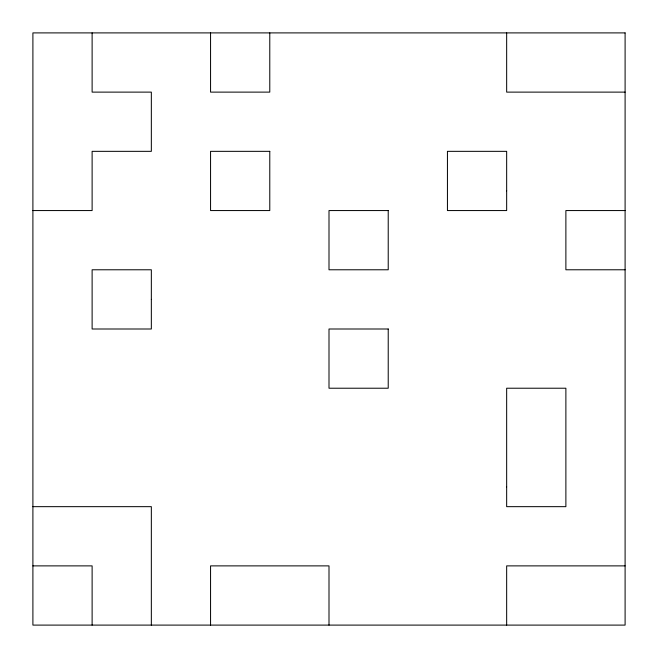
<?xml version="1.0" encoding="UTF-8"?>
<svg xmlns="http://www.w3.org/2000/svg" width="658" height="658" viewBox="0 0 658 658"><rect width="100%" height="100%" fill="white"/><g stroke="black" fill="none" stroke-linecap="round" stroke-linejoin="round"><path stroke-width="0.99" d="M625.1 92.12L506.66 92.12L506.66 32.9M32.9 210.56L92.12 210.56L92.12 151.34L151.34 151.34L151.34 92.12L92.12 92.12L92.12 32.9M625.1 210.56L565.88 210.56L565.88 269.78L625.1 269.78M32.9 506.66L151.34 506.66L151.34 625.1M32.9 565.88L92.12 565.88L92.12 625.1M625.1 565.88L506.66 565.88L506.66 625.1M329 625.1L329 565.88L210.56 565.88L210.56 625.1M269.78 32.9L269.78 92.12L210.56 92.12L210.56 32.9M151.34 299.39L151.34 329L92.12 329L92.12 269.78L151.34 269.78L151.34 299.39M506.66 486.92L506.66 506.66L565.88 506.66L565.88 388.22L506.66 388.22L506.66 486.92M506.66 190.82L506.66 210.56L447.44 210.56L447.44 151.34L506.66 151.34L506.66 190.82M625.1 32.9L32.9 32.9L32.9 625.1L625.1 625.1L625.1 32.9M269.78 151.34L210.56 151.34L210.56 210.56L269.78 210.56L269.78 151.34M388.22 210.56L329 210.56L329 269.78L388.22 269.78L388.22 210.56M388.22 329L329 329L329 388.22L388.22 388.22L388.22 329"/></g></svg>
